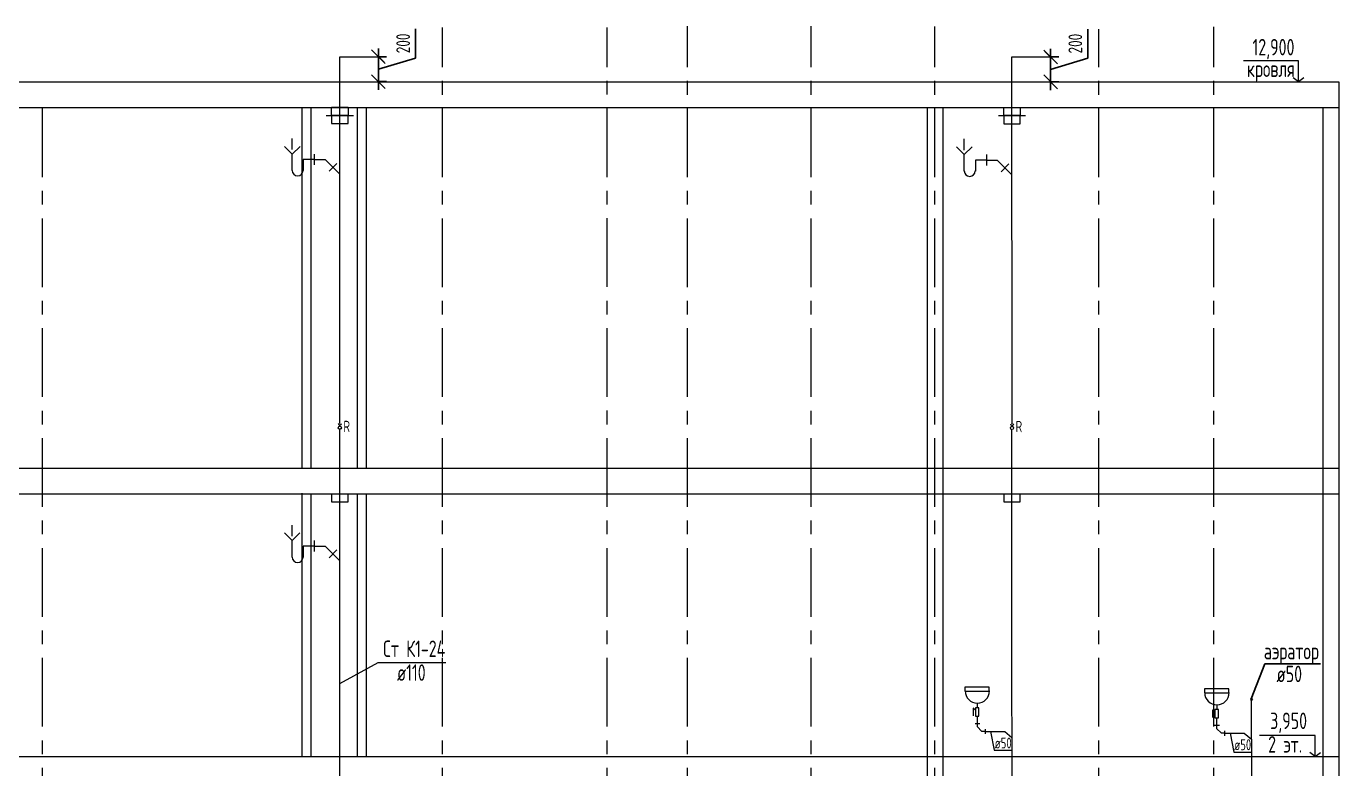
# Model space of a CAD drawing. Header units: millimetres. Extents: x -8689834 to 9419935, y -117443 to 166298.
# Drawn here: x -195608 to -171723, y -46913 to -33401 of the extents above; entities that cross this region are included whole.
import ezdxf

# ---------------------------------------------------------------- set-up
doc = ezdxf.new("R2010")
doc.units = ezdxf.units.MM
doc.header["$MEASUREMENT"] = 0
doc.linetypes.add('CENTER', pattern=[2, 1.25, -0.25, 0.25, -0.25])
doc.layers.get('0').update_dxf_attribs({"color": 250, "lineweight": 9})
for name, color, linetype in [('PDF _0', 7, 'Continuous'), ('PDF __ВК-В1', 5, 'Continuous'), ('PDF __ВК-В1-текст', 7, 'Continuous'), ('PDF __ВК-переход на SML', 3, 'Continuous'), ('PDF __ВК-противопожарные муфты', 1, 'Continuous'), ('PDF __ВК-размеры', 7, 'Continuous'), ('PDF __ВК-стены', 7, 'Continuous'), ('PDF __К14', 3, 'Continuous'), ('PDF __Сантехника', 7, 'Continuous'), ('PDF _TEKSTBK', 7, 'Continuous'), ('АР_Кровля дорожки', 245, 'Continuous'), ('АР_Таблицы', 250, 'Continuous')]:
    doc.layers.add(name, color=color, linetype=linetype)
doc.layers.add('PDF __ВК-К1', color=7, linetype='Continuous', true_color=0xb80000)
for name, color, linetype, lineweight in [('АР_Оси', 195, 'Continuous', 9), ('АР_Оси размеры', 164, 'Continuous', 9), ('ВК_канализация', 32, 'Continuous', 15)]:
    doc.layers.add(name, color=color, linetype=linetype, lineweight=lineweight)
doc.styles.add('ISOCPEUR', font='isocpeur.ttf', dxfattribs={"width": 0.7})
doc.styles.add('ГОСТ 2.304', font='isocpeur.ttf', dxfattribs={"width": 0.7})
doc.dimstyles.new('СПДС', dxfattribs={"dimscale": 100, "dimtxt": 2.5, "dimasz": 2.5, "dimexe": 1.5, "dimexo": 0, "dimgap": 1, "dimtad": 1, "dimdec": 0, "dimrnd": 1, "dimtxsty": 'ГОСТ 2.304', "dimblk": 'OBLIQUE', "dimcen": 2.5, "dimdle": 1.5, "dimadec": 0, "dimazin": 2, "dimtfac": 0.75, "dimtdec": 0, "dimtmove": 1, "dimatfit": 3, "dimfxl": 1, "dimtolj": 1, "dimarcsym": 1})

# ---------------------------------------------------------------- blocks, each defined once
blk = doc.blocks.new('_Oblique')
at = {"color": 0, "linetype": 'ByBlock', "lineweight": -2}
blk.add_line((-0.5, -0.5), (0.5, 0.5), dxfattribs=at)
blk = doc.blocks.new('*D1739')
at = {"layer": 'АР_Оси размеры', "color": 0, "lineweight": -2, "ltscale": 100, "transparency": 16777216}
for p, q in [((-176292, -33983), (-176292, -33451)), ((-176967, -34562), (-176967, -33809)), ((-176967, -33959), (-176817, -33959)), ((-176967, -34186), (-176292, -33983)), ((-176967, -34412), (-176817, -34412))]:
    blk.add_line(p, q, dxfattribs=at)
at = {"layer": 'АР_Оси размеры', "color": 0, "lineweight": -2, "ltscale": 100, "transparency": 16777216, "xscale": 250, "yscale": 250, "zscale": 250}
for p, rotation in [((-176967, -33959), 90), ((-176967, -34412), 270)]:
    blk.add_blockref('_Oblique', p, dxfattribs=dict(at, rotation=rotation))
at = {"layer": 'АР_Оси размеры', "color": 0, "lineweight": 13, "ltscale": 100, "transparency": 16777216, "insert": (-176517, -33717), "char_height": 250, "attachment_point": 5, "rotation": 90, "style": 'ГОСТ 2.304'}
blk.add_mtext('\\A1;200', dxfattribs=at)
blk = doc.blocks.new('*D2102')
at = {"layer": 'АР_Оси размеры', "color": 0, "lineweight": -2, "ltscale": 100, "transparency": 16777216}
for p, q in [((-188524, -33979), (-188524, -33447)), ((-189199, -34558), (-189199, -33805)), ((-189199, -33955), (-189049, -33955)), ((-189199, -34182), (-188524, -33979)), ((-189199, -34408), (-189049, -34408))]:
    blk.add_line(p, q, dxfattribs=at)
at = {"layer": 'АР_Оси размеры', "color": 0, "lineweight": -2, "ltscale": 100, "transparency": 16777216, "xscale": 250, "yscale": 250, "zscale": 250}
for p, rotation in [((-189199, -33955), 90), ((-189199, -34408), 270)]:
    blk.add_blockref('_Oblique', p, dxfattribs=dict(at, rotation=rotation))
at = {"layer": 'АР_Оси размеры', "color": 0, "lineweight": 13, "ltscale": 100, "transparency": 16777216, "insert": (-188749, -33713), "char_height": 250, "attachment_point": 5, "rotation": 90, "style": 'ГОСТ 2.304'}
blk.add_mtext('\\A1;200', dxfattribs=at)

msp = doc.modelspace()

# ---------------------------------------------------------------- linework, layer by layer
at = {"layer": 'PDF _0', "lineweight": 13}
for points in [[(-189097.4, -34056.8), (-189300.6, -33853.6)], [(-176865.9, -34061.1), (-177069.1, -33857.9)]]:
    msp.add_lwpolyline(points, dxfattribs=at)
at = {"layer": 'PDF __ВК-В1', "color": 244, "lineweight": 13, "true_color": 0x991b1e}
for points in [[(-189900.2, -40629.6), (-189901.6, -33955.2)], [(-177668.7, -40633.9), (-177670.1, -33959.5)], [(-189901.6, -47401.6), (-189901.6, -40736.4)], [(-177669.1, -51185), (-177670.1, -40740.6)], [(-173310.7, -46375.7), (-173308.8, -45666.6)], [(-173310.7, -46375.7), (-173310.7, -47342.2)]]:
    msp.add_lwpolyline(points, dxfattribs=at)
at = {"layer": 'PDF __ВК-В1-текст', "lineweight": 13}
for points in [[(-172456.7, -34027.2), (-173455.7, -34027.2)], [(-172456.7, -34412.4), (-172456.7, -34027.2)], [(-172359.3, -34340.4), (-172456.7, -34412.4), (-172549.8, -34340.4)], [(-172154.4, -46306.6), (-173166.1, -46306.6)], [(-172154.4, -46691.8), (-172154.4, -46306.6)], [(-172154.4, -46691.8), (-172247.5, -46619.8)], [(-172154.4, -46691.8), (-172057, -46619.8)]]:
    msp.add_lwpolyline(points, dxfattribs=at)
at = {"layer": 'PDF __ВК-К1', "lineweight": 13}
for points in [[(-190367.8, -35726.7), (-190367.8, -35925.6)], [(-178136.3, -35735.1), (-178136.3, -35934.1)], [(-190367.8, -35828.3), (-190566.7, -35828.3)], [(-190367.8, -35828.3), (-190168.8, -35828.3), (-189902.1, -36094.9)], [(-189957.2, -35896), (-190096.9, -36039.9)], [(-178136.3, -35836.7), (-178335.2, -35836.7)], [(-178136.3, -35836.7), (-177937.3, -35836.7), (-177670.6, -36103.4)], [(-177725.7, -35904.5), (-177865.3, -36048.4)], [(-190367.8, -42862.8), (-190566.8, -42862.8)], [(-190367.8, -42761.2), (-190367.8, -42960.1)], [(-190367.8, -42862.8), (-190168.9, -42862.8), (-189902.2, -43129.4)], [(-189957.2, -42930.5), (-190096.9, -43074.4)]]:
    msp.add_lwpolyline(points, dxfattribs=at)
at = {"layer": 'PDF __ВК-К1', "color": 244, "lineweight": 13, "true_color": 0x991b1e}
for points in [[(-173291.1, -45666.6), (-173327.5, -45666.6)], [(-178342.5, -46086.6), (-178253.6, -46086.6)], [(-178304.4, -45955.4), (-178304.4, -46145.8)], [(-173945, -45987), (-173945, -46177.5)], [(-178160.5, -46234.7), (-178215.5, -46234.7), (-178304.4, -46145.8)], [(-178160.5, -46190.3), (-178160.5, -46279.2)], [(-173983.1, -46118.3), (-173894.2, -46118.3)], [(-173801.1, -46266.4), (-173856.1, -46266.4), (-173945, -46177.5)], [(-173801.1, -46222), (-173801.1, -46310.9)]]:
    msp.add_lwpolyline(points, dxfattribs=at)
at = {"layer": 'PDF __ВК-переход на SML', "lineweight": 13}
for points in [[(-190051.8, -34873.8), (-189751.3, -34873.8), (-189751.3, -35022), (-190051.8, -35022)], [(-177820.3, -34878.1), (-177519.8, -34878.1), (-177519.8, -35026.2), (-177820.3, -35026.2)]]:
    msp.add_lwpolyline(points, close=True, dxfattribs=at)
at = {"layer": 'PDF __ВК-противопожарные муфты', "lineweight": 13}
for points in [[(-190149.2, -35022), (-189903.7, -35022), (-189653.9, -35022)], [(-190051.8, -35022), (-190051.8, -35170.1), (-189751.3, -35170.1), (-189751.3, -35022)], [(-177917.7, -35026.2), (-177672.2, -35026.2), (-177422.4, -35026.2)], [(-177820.3, -35026.2), (-177820.3, -35174.4), (-177519.8, -35174.4), (-177519.8, -35026.2)], [(-190147.6, -41908.3), (-189902.1, -41908.3), (-189652.3, -41908.3)], [(-190050.2, -41908.3), (-190050.2, -42056.5), (-189749.7, -42056.5), (-189749.7, -41908.3)], [(-177916, -41908.3), (-177670.5, -41908.3), (-177420.7, -41908.3)], [(-177818.6, -41908.3), (-177818.6, -42056.5), (-177518.1, -42056.5), (-177518.1, -41908.3)]]:
    msp.add_lwpolyline(points, dxfattribs=at)
at = {"layer": 'PDF __ВК-размеры', "lineweight": 13}
for points in [[(-189901.7, -33955.2), (-189097.4, -33955.2)], [(-177670.2, -33959.5), (-176865.9, -33959.5)]]:
    msp.add_lwpolyline(points, dxfattribs=at)
at = {"layer": 'PDF __ВК-стены', "color": 18, "lineweight": 13, "true_color": 0x000000}
for points in [[(-251635.5, -34412.4), (-171723.3, -34412.4)], [(-171723.3, -34412.4), (-171723.3, -57185.8)], [(-251635.5, -34878.1), (-172011.2, -34878.1)], [(-251635.5, -34878.1), (-171723.3, -34878.1)], [(-190594.1, -34878.1), (-190594.1, -41432.4)], [(-190431.2, -34878.1), (-190431.2, -41442.7)], [(-189585.6, -34878.1), (-189585.6, -41440.2)], [(-189422.8, -34878.1), (-189422.8, -41450.4)], [(-179215.7, -34878.1), (-179215.7, -57016.1)], [(-178927.8, -34878.1), (-178927.8, -57016.1)], [(-172011.2, -34878.1), (-172011.2, -57016.1)], [(-251262.1, -41442.7), (-171723.3, -41442.7)], [(-251259, -41908.3), (-171723.3, -41908.3)], [(-190593.4, -41898.1), (-190593.4, -46681.6)], [(-190430.5, -41908.3), (-190430.5, -46691.8)], [(-189585, -41905.8), (-189585, -46689.3)], [(-189422.1, -41916), (-189422.1, -46699.5)], [(-251092.7, -46691.8), (-171723.3, -46691.8)]]:
    msp.add_lwpolyline(points, dxfattribs=at)
at = {"layer": 'PDF __К14', "lineweight": 13}
for points in [[(-190769.9, -35646.2), (-190769.9, -35443)], [(-178538.4, -35654.7), (-178538.4, -35451.5)], [(-190770, -42680.7), (-190770, -42477.6)]]:
    msp.add_lwpolyline(points, dxfattribs=at)
at = {"layer": 'PDF __Сантехника', "lineweight": 13}
for points in [[(-178082.2, -45426.2), (-178526.6, -45426.2), (-178526.6, -45498.2), (-178082.2, -45498.2)], [(-173722.8, -45457.9), (-174167.2, -45457.9), (-174167.2, -45529.9), (-173722.8, -45529.9)], [(-178272.7, -45803), (-178336.2, -45803), (-178336.2, -45955.4), (-178272.7, -45955.4)], [(-173913.2, -45834.7), (-173976.7, -45834.7), (-173976.7, -45987), (-173913.2, -45987)]]:
    msp.add_lwpolyline(points, close=True, dxfattribs=at)
for points in [[(-178336.2, -45849.5), (-178378.5, -45811.4), (-178378.5, -45951.1)], [(-178302.3, -45722.5), (-178302.3, -45803)], [(-173976.7, -45881.2), (-174019.1, -45843.1), (-174019.1, -45982.8)], [(-173942.9, -45754.2), (-173942.9, -45834.7)]]:
    msp.add_lwpolyline(points, dxfattribs=at)
for centre in [(-178300.2, -45496.1), (-173940.8, -45527.8)]:
    msp.add_arc(centre, 222.2, 180, 0, dxfattribs=at)
at = {"layer": 'PDF _TEKSTBK', "lineweight": 13}
for points in [[(-190769.9, -35726.7), (-190909.6, -35587)], [(-190769.9, -36027.2), (-190769.9, -35726.7), (-190626, -35587)], [(-178538.4, -35735.1), (-178678.1, -35595.4)], [(-178538.4, -36035.7), (-178538.4, -35735.1), (-178394.5, -35595.4)], [(-190566.7, -35828.3), (-190566.7, -36027.2)], [(-178335.2, -35836.7), (-178335.2, -36035.7)], [(-190770, -42761.2), (-190909.7, -42621.5)], [(-190770, -43061.7), (-190770, -42761.2), (-190626.1, -42621.5)], [(-190566.8, -42862.8), (-190566.8, -43061.7)]]:
    msp.add_lwpolyline(points, dxfattribs=at)
for centre in [(-190670.4, -36025.1), (-178438.9, -36033.6), (-190670.5, -43059.6)]:
    msp.add_arc(centre, 99.5, 180.00001, 359.99999, dxfattribs=at)
at = {"layer": 'АР_Кровля дорожки', "color": 7, "ltscale": 100}
msp.add_lwpolyline([(-173318.2, -45642.4), (-173067.8, -45004.8), (-172052.9, -45004.8)], dxfattribs=at)
at = {"layer": 'АР_Кровля дорожки', "color": 244, "ltscale": 100, "true_color": 0x991b1e}
for points in [[(-173327.6, -45632.4), (-173308.9, -45652.5), (-173291.5, -45631.4)], [(-173327.6, -45643.8), (-173308.9, -45663.8), (-173291.5, -45642.8)]]:
    msp.add_lwpolyline(points, dxfattribs=at)
at = {"layer": 'АР_Оси', "color": 18, "linetype": 'CENTER', "lineweight": 13, "ltscale": 1000, "true_color": 0x000000}
for p, q in [((-188034.4, -58146.7), (-188034.4, -33423)), ((-185034.4, -58145.8), (-185034.4, -33423)), ((-183574.2, -58146.7), (-183574.2, -33400.9)), ((-181324.2, -58146.7), (-181324.2, -33400.9)), ((-179072.5, -58146.7), (-179072.5, -33406.9)), ((-173997.1, -58146.7), (-173997.1, -33410)), ((-176088.8, -58146.7), (-176088.8, -33453.8)), ((-195313.6, -58146.7), (-195313.6, -34711.8))]:
    msp.add_line(p, q, dxfattribs=at)
at = {"layer": 'ВК_канализация', "color": 244, "lineweight": 13, "ltscale": 500, "true_color": 0x991b1e}
for points in [[(-189900.8, -40676.4), (-189900.6, -40659.6)], [(-177669.3, -40680.6), (-177669.1, -40663.9)], [(-178160.5, -46234.7), (-177801.3, -46234.7)], [(-177801.3, -46234.7), (-177670.1, -46344)], [(-173801.1, -46266.4), (-173441.9, -46266.4)], [(-173441.9, -46266.4), (-173310.7, -46375.7)]]:
    msp.add_lwpolyline(points, dxfattribs=at)
at = {"layer": 'ВК_канализация', "color": 18, "lineweight": 13, "ltscale": 500, "true_color": 0x000000}
for points in [[(-187973.4, -44982.5), (-189212.5, -44982.5), (-189907.1, -45367.6)], [(-178060.4, -46234.7), (-177993.7, -46576.7), (-177658.4, -46576.7)], [(-173701, -46266.4), (-173634.3, -46608.3), (-173299, -46608.3)]]:
    msp.add_lwpolyline(points, dxfattribs=at)
at = {"layer": 'ВК_канализация', "color": 244, "lineweight": 13, "ltscale": 500, "true_color": 0x991b1e}
for centre in [(-189901.2, -40706.4), (-177669.7, -40710.6)]:
    msp.add_circle(centre, 30, dxfattribs=at)
for centre in [(-189900.2, -40629.6), (-177668.7, -40633.9)]:
    msp.add_arc(centre, 30, 179.27075, 359.27075, dxfattribs=at)

# ---------------------------------------------------------------- texts
at = {"layer": 'АР_Таблицы', "lineweight": 13, "ltscale": 100, "attachment_point": 4, "style": 'ISOCPEUR'}
for s, insert, char_height, width in [('\\pxi-1,l1,t1,5;12,900', (-173292.5, -33816.2), 300, 9470.463), ('\\pxi-1,l1,t1,5;кровля', (-173393.5, -34215.2), 300, 9470.463), ('\\pxi-1,l1,t1,5;Ст К1-24', (-189113.5, -44729.3), 300, 7500), ('\\pxi-1,l1,t1,5;аэратор', (-173087.4, -44811.9), 300, 7500), ('\\pxi-1,l1,t1,5;ø110', (-188861.4, -45163), 300, 7500), ('\\pxi-1,l1,t1,5;ø50', (-172855.4, -45187), 300, 7500), ('\\pxi-1,l1,t1,5;3,950', (-172971.4, -46075.6), 300, 9470.463), ('\\pxi-1,l1,t1,5;2 эт.', (-173007.7, -46469), 300, 9470.463), ('\\pxi-1,l1,t1,5;ø50', (-177985.9, -46444), 200, 7500), ('\\pxi-1,l1,t1,5;ø50', (-173626.5, -46475.7), 200, 7500)]:
    msp.add_mtext(s, dxfattribs=dict(at, insert=insert, char_height=char_height, width=width))
at = {"layer": 'ВК_канализация', "color": 18, "lineweight": 13, "ltscale": 100, "true_color": 0x000000, "char_height": 205.4, "width": 5730.034, "attachment_point": 4, "style": 'ISOCPEUR'}
for insert in [(-189835.2, -40682.3), (-177603.2, -40685)]:
    msp.add_mtext('R', dxfattribs=dict(at, insert=insert))

# ---------------------------------------------------------------- dimensions: what is measured, and where the dimension line sits
at = {"layer": 'АР_Оси размеры', "color": 18, "lineweight": 13, "ltscale": 100, "true_color": 0x000000}
for base, p1, p2, picture, middle in [((-189199, -33955.2), (-189199, -34408.2), (-189199, -33955.2), '*D2102', (-188749, -33879.2)), ((-176967.5, -33959.5), (-176967.5, -34412.4), (-176967.5, -33959.5), '*D1739', (-176517.5, -33883.4))]:
    dim = msp.add_linear_dim(base=base, p1=p1, p2=p2, angle=90, text='200', dimstyle='СПДС', dxfattribs=at)
    dim.commit()
    dim.dimension.update_dxf_attribs({"geometry": picture, "text_midpoint": middle})

doc.saveas('drawing.dxf')
